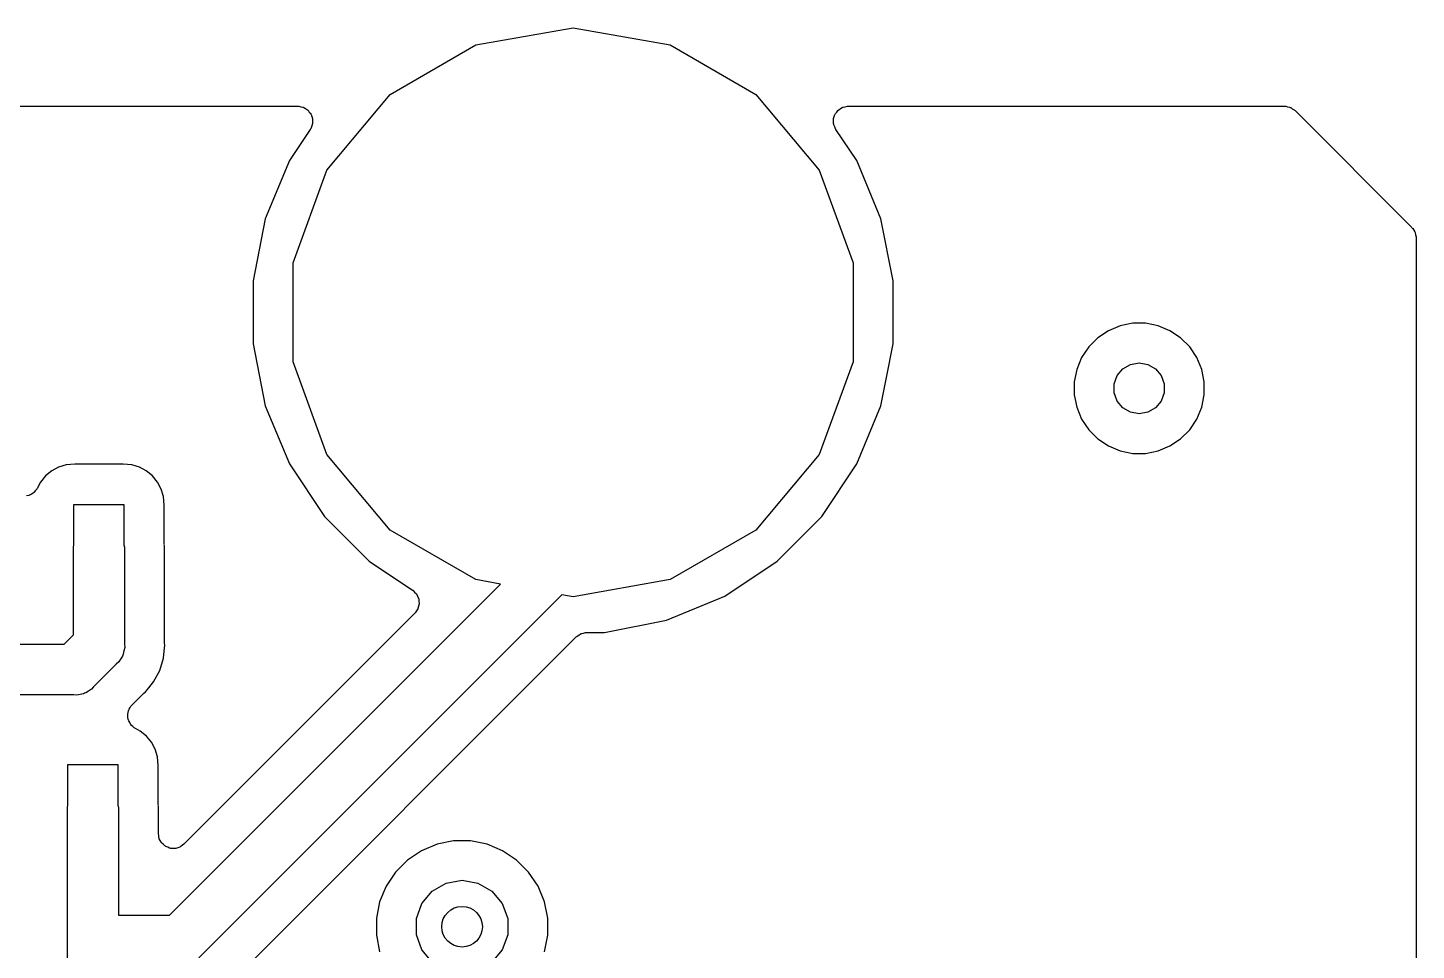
# Model space of a CAD drawing. Extents: x 91 to 190.2, y -113.9 to -59.9.
# Drawn here: x 175.64 to 189.52, y -69.15 to -59.94 of the extents above; entities that cross this region are included whole.
import ezdxf

# ---------------------------------------------------------------- set-up
doc = ezdxf.new("R2010")
doc.units = 0
doc.header["$MEASUREMENT"] = 0
doc.layers.add('BLACK', color=7, linetype='CONTINUOUS')

msp = doc.modelspace()

# ---------------------------------------------------------------- linework, layer by layer
at = {"layer": 'BLACK', "linetype": 'CONTINUOUS'}
for p, q in [((180.118, -60.1083), (181.09, -59.9368)), ((181.09, -59.9368), (182.062, -60.1083)), ((179.262, -60.602), (180.118, -60.1083)), ((182.062, -60.1083), (182.918, -60.602)), ((178.628, -61.3584), (179.262, -60.602)), ((182.918, -60.602), (183.552, -61.3584)), ((144.432, -60.72), (178.337, -60.72)), ((178.337, -60.72), (178.342, -60.7209)), ((178.342, -60.7209), (178.347, -60.7203)), ((178.347, -60.7203), (178.368, -60.7254)), ((178.368, -60.7254), (178.389, -60.729)), ((178.389, -60.729), (178.393, -60.7315)), ((178.393, -60.7315), (178.398, -60.7327)), ((178.398, -60.7327), (178.415, -60.7445)), ((178.415, -60.7445), (178.434, -60.7551)), ((178.434, -60.7551), (178.437, -60.7589)), ((178.437, -60.7589), (178.441, -60.7616)), ((178.441, -60.7616), (178.453, -60.7787)), ((178.453, -60.7787), (178.467, -60.795)), ((178.467, -60.795), (178.469, -60.7997)), ((178.469, -60.7997), (178.472, -60.8037)), ((183.708, -60.8037), (183.711, -60.7997)), ((183.711, -60.7997), (183.713, -60.795)), ((183.713, -60.795), (183.727, -60.7788)), ((183.727, -60.7788), (183.739, -60.7616)), ((183.739, -60.7616), (183.743, -60.7589)), ((183.743, -60.7589), (183.746, -60.7551)), ((183.746, -60.7551), (183.765, -60.7445)), ((183.765, -60.7445), (183.782, -60.7327)), ((183.782, -60.7327), (183.787, -60.7315)), ((183.787, -60.7315), (183.791, -60.729)), ((183.791, -60.729), (183.812, -60.7254)), ((183.812, -60.7254), (183.833, -60.7203)), ((183.833, -60.7203), (183.838, -60.7209)), ((183.838, -60.7209), (183.843, -60.72)), ((183.843, -60.72), (188.201, -60.72)), ((188.201, -60.72), (188.208, -60.7211)), ((188.208, -60.7211), (188.215, -60.7206)), ((188.215, -60.7206), (188.233, -60.7256)), ((188.233, -60.7256), (188.253, -60.729)), ((188.253, -60.729), (188.258, -60.7323)), ((188.258, -60.7323), (188.265, -60.7341)), ((188.265, -60.7341), (188.281, -60.7453)), ((188.281, -60.7453), (188.298, -60.7551)), ((188.298, -60.7551), (188.302, -60.7601)), ((188.302, -60.7601), (188.308, -60.7639)), ((188.308, -60.7639), (189.476, -61.9325)), ((178.474, -60.9251), (178.467, -60.945)), ((178.472, -60.8037), (178.478, -60.824)), ((178.483, -60.9057), (178.474, -60.9251)), ((178.478, -60.824), (178.485, -60.844)), ((178.485, -60.896), (178.483, -60.9007)), ((178.483, -60.9007), (178.483, -60.9057)), ((178.485, -60.844), (178.485, -60.8489)), ((178.485, -60.8489), (178.486, -60.8537)), ((178.486, -60.8537), (178.485, -60.8748)), ((178.485, -60.8748), (178.485, -60.896)), ((183.694, -60.8537), (183.695, -60.8489)), ((183.695, -60.8748), (183.694, -60.8537)), ((183.695, -60.844), (183.702, -60.824)), ((183.695, -60.8489), (183.695, -60.844)), ((183.695, -60.896), (183.695, -60.8748)), ((183.697, -60.9007), (183.695, -60.896)), ((183.697, -60.9057), (183.697, -60.9007)), ((183.706, -60.9251), (183.697, -60.9057)), ((183.702, -60.824), (183.708, -60.8037)), ((183.713, -60.945), (183.706, -60.9251)), ((178.462, -60.9533), (178.254, -61.2642)), ((178.464, -60.9488), (178.462, -60.9533)), ((178.467, -60.945), (178.464, -60.9488)), ((183.716, -60.9488), (183.713, -60.945)), ((183.718, -60.9533), (183.716, -60.9488)), ((183.926, -61.2642), (183.718, -60.9533)), ((178.254, -61.2642), (178.013, -61.8466)), ((178.29, -62.2863), (178.628, -61.3584)), ((183.552, -61.3584), (183.89, -62.2863)), ((184.167, -61.8466), (183.926, -61.2642)), ((178.013, -61.8466), (177.89, -62.4648)), ((184.29, -62.4648), (184.167, -61.8466)), ((189.476, -61.9325), (189.48, -61.9379)), ((189.48, -61.9379), (189.485, -61.9421)), ((189.485, -61.9421), (189.495, -61.9591)), ((189.495, -61.9591), (189.506, -61.9751)), ((189.506, -61.9751), (189.508, -61.9815)), ((189.508, -61.9815), (189.511, -61.9872)), ((189.511, -61.9872), (189.514, -62.0065)), ((189.514, -62.0065), (189.519, -62.0255)), ((189.519, -62.0255), (189.519, -62.032)), ((189.519, -62.032), (189.52, -62.0385)), ((189.52, -62.0385), (189.52, -108.284)), ((178.29, -63.2737), (178.29, -62.2863)), ((183.89, -62.2863), (183.89, -63.2737)), ((177.89, -62.4648), (177.89, -63.0952)), ((184.29, -63.0952), (184.29, -62.4648)), ((186.442, -62.964), (186.336, -63.0351)), ((186.56, -62.915), (186.442, -62.964)), ((186.686, -62.89), (186.56, -62.915)), ((186.814, -62.89), (186.686, -62.89)), ((186.94, -62.915), (186.814, -62.89)), ((187.058, -62.964), (186.94, -62.915)), ((187.164, -63.0351), (187.058, -62.964)), ((177.89, -63.0952), (178.013, -63.7134)), ((184.223, -63.4319), (184.29, -63.0952)), ((186.245, -63.1256), (186.174, -63.2321)), ((186.336, -63.0351), (186.245, -63.1256)), ((187.255, -63.1257), (187.164, -63.0351)), ((187.326, -63.2321), (187.255, -63.1257)), ((178.628, -64.2016), (178.29, -63.2737)), ((183.89, -63.2737), (183.552, -64.2016)), ((186.174, -63.2321), (186.125, -63.3504)), ((186.587, -63.3455), (186.663, -63.3015)), ((186.663, -63.3015), (186.75, -63.2861)), ((186.75, -63.2861), (186.837, -63.3015)), ((186.837, -63.3015), (186.913, -63.3455)), ((187.375, -63.3504), (187.326, -63.2321)), ((184.167, -63.7134), (184.223, -63.4319)), ((184.223, -63.4319), (184.223, -63.4319)), ((186.125, -63.3504), (186.1, -63.476)), ((186.5, -63.4959), (186.53, -63.4131)), ((186.53, -63.4131), (186.587, -63.3455)), ((186.913, -63.3455), (186.97, -63.4131)), ((186.97, -63.4131), (187, -63.4959)), ((187.4, -63.476), (187.375, -63.3504)), ((186.1, -63.476), (186.1, -63.604)), ((186.5, -63.5841), (186.5, -63.4959)), ((187, -63.4959), (187, -63.5841)), ((187.4, -63.604), (187.4, -63.476)), ((178.013, -63.7134), (178.254, -64.2958)), ((183.926, -64.2958), (184.167, -63.7134)), ((186.1, -63.604), (186.125, -63.7296)), ((186.53, -63.6669), (186.5, -63.5841)), ((186.587, -63.7345), (186.53, -63.6669)), ((186.97, -63.6669), (186.913, -63.7345)), ((187, -63.5841), (186.97, -63.6669)), ((187.375, -63.7296), (187.4, -63.604)), ((186.125, -63.7296), (186.174, -63.8479)), ((186.174, -63.8479), (186.245, -63.9544)), ((186.663, -63.7785), (186.587, -63.7345)), ((186.75, -63.7939), (186.663, -63.7785)), ((186.837, -63.7785), (186.75, -63.7939)), ((186.913, -63.7345), (186.837, -63.7785)), ((187.255, -63.9543), (187.326, -63.8479)), ((187.326, -63.8479), (187.375, -63.7296)), ((186.245, -63.9544), (186.336, -64.0449)), ((187.164, -64.0449), (187.255, -63.9543)), ((186.336, -64.0449), (186.442, -64.116)), ((186.442, -64.116), (186.56, -64.165)), ((186.94, -64.165), (187.058, -64.116)), ((187.058, -64.116), (187.164, -64.0449)), ((179.262, -64.958), (178.628, -64.2016)), ((183.552, -64.2016), (182.918, -64.958)), ((186.56, -64.165), (186.686, -64.19)), ((186.686, -64.19), (186.814, -64.19)), ((186.814, -64.19), (186.94, -64.165)), ((175.877, -64.3658), (175.816, -64.4158)), ((175.946, -64.3287), (175.877, -64.3658)), ((176.022, -64.3058), (175.946, -64.3287)), ((176.107, -64.2973), (176.022, -64.3058)), ((176.593, -64.2973), (176.107, -64.2973)), ((176.678, -64.3058), (176.593, -64.2973)), ((176.754, -64.3287), (176.678, -64.3058)), ((176.823, -64.3658), (176.754, -64.3287)), ((176.884, -64.4158), (176.823, -64.3658)), ((178.254, -64.2958), (178.604, -64.8199)), ((183.576, -64.8199), (183.926, -64.2958)), ((175.727, -64.5479), (175.713, -64.5637)), ((175.729, -64.5433), (175.727, -64.5479)), ((175.732, -64.5394), (175.729, -64.5433)), ((175.766, -64.4767), (175.732, -64.5394)), ((175.816, -64.4158), (175.766, -64.4767)), ((176.934, -64.4767), (176.884, -64.4158)), ((176.971, -64.5462), (176.934, -64.4767)), ((176.994, -64.6216), (176.971, -64.5462)), ((175.647, -64.6112), (175.626, -64.6142)), ((175.651, -64.6089), (175.647, -64.6112)), ((175.656, -64.6079), (175.651, -64.6089)), ((175.674, -64.5967), (175.656, -64.6079)), ((175.693, -64.5867), (175.674, -64.5967)), ((175.696, -64.583), (175.693, -64.5867)), ((175.7, -64.5804), (175.696, -64.583)), ((175.713, -64.5637), (175.7, -64.5804)), ((177.003, -64.7074), (176.994, -64.6216)), ((176.1, -65.1051), (176.1, -64.7)), ((176.1, -64.7), (176.6, -64.7)), ((176.6, -64.7), (176.6, -65.1051)), ((177.003, -65.0969), (177.003, -64.7074)), ((178.604, -64.8199), (179.05, -65.2656)), ((183.13, -65.2656), (183.576, -64.8199)), ((180.118, -65.4517), (179.262, -64.958)), ((182.918, -64.958), (182.062, -65.4517)), ((176.096, -65.1278), (176.1, -65.1051)), ((176.6, -65.1051), (176.604, -65.1278)), ((177.004, -65.1042), (177.003, -65.0969)), ((177.003, -65.1116), (177.004, -65.1042)), ((176.096, -66.0028), (176.096, -65.1278)), ((176.604, -65.1278), (176.604, -66.0969)), ((177.004, -65.1179), (177.003, -65.1116)), ((177.004, -66.0685), (177.004, -65.1179)), ((179.05, -65.2656), (179.485, -65.5563)), ((182.606, -65.6158), (183.13, -65.2656)), ((177.055, -68.806), (180.365, -65.4954)), ((180.365, -65.4954), (180.118, -65.4517)), ((182.062, -65.4517), (181.09, -65.6232)), ((180.976, -65.6031), (177.347, -69.2318)), ((179.485, -65.5563), (179.486, -65.5575)), ((179.486, -65.5575), (179.488, -65.5582)), ((179.488, -65.5582), (179.505, -65.5754)), ((179.505, -65.5754), (179.523, -65.5924)), ((179.523, -65.5924), (179.524, -65.5939)), ((179.524, -65.5939), (179.525, -65.595)), ((179.525, -65.595), (179.535, -65.6171)), ((179.535, -65.6171), (179.546, -65.6391)), ((179.546, -65.6391), (179.546, -65.6407)), ((179.546, -65.6407), (179.547, -65.6422)), ((179.547, -65.6422), (179.549, -65.6666)), ((181.09, -65.6232), (180.976, -65.6031)), ((182.023, -65.857), (182.606, -65.6158)), ((179.508, -65.7871), (177.2, -68.095)), ((179.509, -65.7858), (179.508, -65.7871)), ((179.51, -65.7848), (179.509, -65.7858)), ((179.524, -65.7645), (179.51, -65.7848)), ((179.538, -65.7445), (179.524, -65.7645)), ((179.539, -65.7415), (179.538, -65.7429)), ((179.538, -65.7429), (179.538, -65.7445)), ((179.545, -65.7178), (179.539, -65.7415)), ((179.551, -65.6941), (179.545, -65.7178)), ((179.549, -65.6666), (179.552, -65.6909)), ((179.552, -65.6909), (179.551, -65.6925)), ((179.551, -65.6925), (179.551, -65.6941)), ((181.405, -65.98), (182.023, -65.857)), ((176.003, -66.096), (176.096, -66.0028)), ((177.005, -66.0758), (177.004, -66.0685)), ((177.005, -66.0832), (177.005, -66.0758)), ((177.65, -69.4945), (181.121, -66.0239)), ((181.121, -66.0239), (181.126, -66.0201)), ((181.126, -66.0201), (181.131, -66.0151)), ((181.131, -66.0151), (181.148, -66.0053)), ((181.148, -66.0053), (181.164, -65.9941)), ((181.164, -65.9941), (181.17, -65.9923)), ((181.17, -65.9923), (181.176, -65.989)), ((181.176, -65.989), (181.195, -65.9856)), ((181.195, -65.9856), (181.214, -65.9806)), ((181.214, -65.9806), (181.221, -65.9811)), ((181.221, -65.9811), (181.227, -65.98)), ((181.227, -65.98), (181.405, -65.98)), ((175.191, -66.096), (176.003, -66.096)), ((176.584, -66.217), (176.564, -66.2446)), ((176.587, -66.206), (176.584, -66.217)), ((176.592, -66.1962), (176.587, -66.206)), ((176.598, -66.163), (176.592, -66.1962)), ((176.607, -66.1305), (176.598, -66.163)), ((176.604, -66.0969), (176.607, -66.1305)), ((176.995, -66.2362), (177.005, -66.1328)), ((177.007, -66.108), (177.005, -66.0832)), ((177.005, -66.1328), (177.007, -66.108)), ((177.005, -66.1328), (177.005, -66.1328)), ((176.522, -66.2954), (176.295, -66.5218)), ((176.548, -66.2738), (176.522, -66.2954)), ((176.564, -66.2446), (176.548, -66.2738)), ((176.957, -66.3595), (176.995, -66.2362)), ((176.847, -66.5328), (176.896, -66.4731)), ((176.896, -66.4731), (176.957, -66.3595)), ((176.097, -66.604), (175.285, -66.604)), ((176.13, -66.6069), (176.097, -66.604)), ((176.163, -66.5982), (176.13, -66.6069)), ((176.196, -66.5924), (176.163, -66.5982)), ((176.206, -66.5867), (176.196, -66.5924)), ((176.217, -66.5838), (176.206, -66.5867)), ((176.245, -66.5644), (176.217, -66.5838)), ((176.274, -66.5476), (176.245, -66.5644)), ((176.295, -66.5218), (176.274, -66.5476)), ((176.681, -66.7022), (176.785, -66.5984)), ((176.785, -66.5984), (176.791, -66.5941)), ((176.791, -66.5941), (176.795, -66.5885)), ((176.795, -66.5885), (176.815, -66.5727)), ((176.815, -66.5727), (176.831, -66.5533)), ((176.831, -66.5533), (176.847, -66.5328)), ((176.831, -66.5533), (176.831, -66.5533)), ((176.847, -66.5328), (176.847, -66.5328)), ((176.642, -66.7786), (176.644, -66.7616)), ((176.644, -66.7616), (176.648, -66.7536)), ((176.648, -66.7536), (176.651, -66.7449)), ((176.651, -66.7449), (176.661, -66.7308)), ((176.661, -66.7308), (176.669, -66.7157)), ((176.669, -66.7157), (176.676, -66.7096)), ((176.676, -66.7096), (176.681, -66.7022)), ((176.637, -66.7952), (176.642, -66.7786)), ((176.638, -66.8042), (176.637, -66.7952)), ((176.637, -66.8132), (176.638, -66.8042)), ((176.64, -66.83), (176.637, -66.8132)), ((176.642, -66.8471), (176.64, -66.83)), ((176.646, -66.8553), (176.642, -66.8471)), ((176.648, -66.8641), (176.646, -66.8553)), ((176.657, -66.8787), (176.648, -66.8641)), ((176.664, -66.8943), (176.657, -66.8787)), ((176.67, -66.9007), (176.664, -66.8943)), ((176.675, -66.9084), (176.67, -66.9007)), ((176.689, -66.919), (176.675, -66.9084)), ((176.701, -66.9311), (176.689, -66.919)), ((176.709, -66.935), (176.701, -66.9311)), ((176.716, -66.9405), (176.709, -66.935)), ((176.763, -66.9658), (176.716, -66.9405)), ((176.824, -67.0158), (176.763, -66.9658)), ((176.874, -67.0767), (176.824, -67.0158)), ((176.911, -67.1462), (176.874, -67.0767)), ((176.934, -67.2216), (176.911, -67.1462)), ((176.04, -67.7051), (176.04, -67.3)), ((176.04, -67.3), (176.54, -67.3)), ((176.54, -67.3), (176.54, -67.7051)), ((176.943, -67.3074), (176.934, -67.2216)), ((176.943, -67.6969), (176.943, -67.3074)), ((176.036, -67.7278), (176.04, -67.7051)), ((176.036, -69.0152), (176.036, -67.7278)), ((176.54, -67.7051), (176.544, -67.7278)), ((176.544, -67.7278), (176.544, -68.806)), ((176.944, -67.7042), (176.943, -67.6969)), ((176.943, -67.7116), (176.944, -67.7042)), ((176.944, -67.7179), (176.943, -67.7116)), ((176.944, -67.989), (176.944, -67.7179)), ((176.947, -68.0083), (176.944, -67.989)), ((176.949, -68.0278), (176.947, -68.0083)), ((176.952, -68.0338), (176.949, -68.0278)), ((176.953, -68.0403), (176.952, -68.0338)), ((176.963, -68.0572), (176.953, -68.0403)), ((176.971, -68.075), (176.963, -68.0572)), ((176.976, -68.0797), (176.971, -68.075)), ((176.979, -68.0854), (176.976, -68.0797)), ((176.994, -68.098), (176.979, -68.0854)), ((177.008, -68.1118), (176.994, -68.098)), ((177.014, -68.1146), (177.008, -68.1118)), ((177.019, -68.1189), (177.014, -68.1146)), ((177.037, -68.1256), (177.019, -68.1189)), ((177.055, -68.1339), (177.037, -68.1256)), ((177.062, -68.1344), (177.055, -68.1339)), ((177.068, -68.1367), (177.062, -68.1344)), ((177.088, -68.1367), (177.068, -68.1367)), ((177.107, -68.1384), (177.088, -68.1367)), ((177.113, -68.1367), (177.107, -68.1384)), ((177.12, -68.1367), (177.113, -68.1367)), ((177.138, -68.13), (177.12, -68.1367)), ((177.157, -68.1249), (177.138, -68.13)), ((177.163, -68.1211), (177.157, -68.1249)), ((177.169, -68.1189), (177.163, -68.1211)), ((177.184, -68.1063), (177.169, -68.1189)), ((177.2, -68.095), (177.184, -68.1063)), ((179.574, -68.1604), (179.434, -68.2542)), ((179.73, -68.0957), (179.574, -68.1604)), ((179.896, -68.0628), (179.73, -68.0957)), ((180.064, -68.0628), (179.896, -68.0628)), ((180.23, -68.0957), (180.064, -68.0628)), ((180.386, -68.1604), (180.23, -68.0957)), ((180.526, -68.2542), (180.386, -68.1604)), ((179.434, -68.2542), (179.314, -68.3736)), ((180.646, -68.3736), (180.526, -68.2542)), ((179.314, -68.3736), (179.22, -68.514)), ((180.74, -68.514), (180.646, -68.3736)), ((179.22, -68.514), (179.156, -68.67)), ((179.578, -68.6879), (179.682, -68.5644)), ((179.682, -68.5644), (179.821, -68.4837)), ((179.821, -68.4837), (179.98, -68.4557)), ((179.98, -68.4557), (180.139, -68.4837)), ((180.139, -68.4837), (180.278, -68.5644)), ((180.278, -68.5644), (180.382, -68.6879)), ((180.804, -68.67), (180.74, -68.514)), ((179.156, -68.67), (179.123, -68.8356)), ((179.523, -68.8394), (179.578, -68.6879)), ((180.382, -68.6879), (180.437, -68.8394)), ((180.837, -68.8356), (180.804, -68.67)), ((176.544, -68.806), (177.055, -68.806)), ((179.123, -68.8356), (179.123, -69.0044)), ((179.523, -69.0006), (179.523, -68.8394)), ((180.437, -68.8394), (180.437, -69.0006)), ((180.837, -69.0044), (180.837, -68.8356)), ((176.036, -69.0378), (176.036, -69.0152)), ((176.036, -69.0152), (176.036, -69.0152)), ((176.036, -69.975), (176.036, -69.0378)), ((179.123, -69.0044), (179.156, -69.17)), ((179.578, -69.1521), (179.523, -69.0006)), ((180.437, -69.0006), (180.382, -69.1521)), ((180.804, -69.17), (180.837, -69.0044)), ((179.682, -69.2756), (179.578, -69.1521)), ((180.382, -69.1521), (180.278, -69.2756))]:
    msp.add_line(p, q, dxfattribs=at)
at = {"layer": 'BLACK'}
msp.add_circle((179.98, -68.92), 0.2032, dxfattribs=at)

doc.saveas('drawing.dxf')
